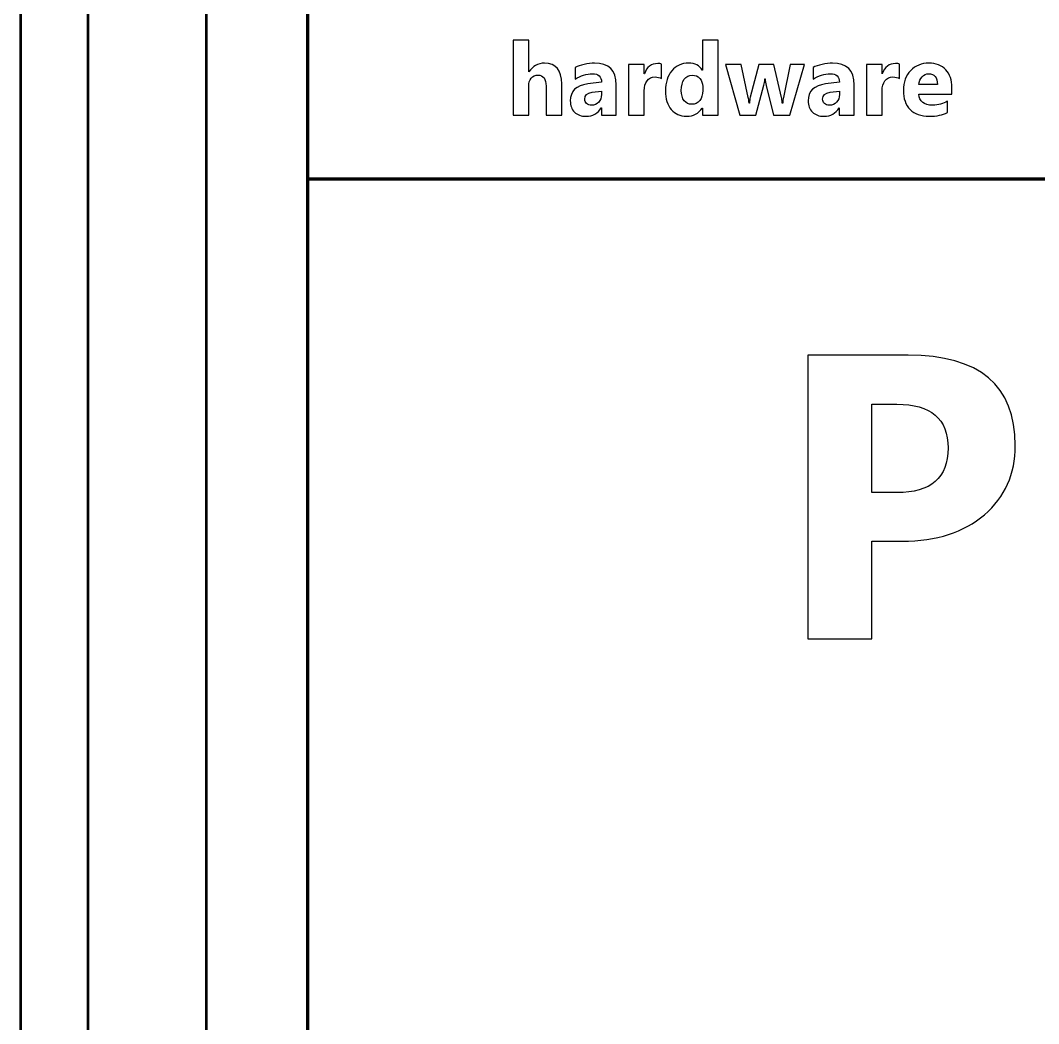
# Model space of a CAD drawing. Header units: centimetres. Extents: x -201 to 63, y -83 to 73.
# Drawn here: x -81.7 to -78.684, y -42.103 to -39.13 of the extents above; entities that cross this region are included whole.
import ezdxf

# ---------------------------------------------------------------- set-up
doc = ezdxf.new("R2010")
doc.units = ezdxf.units.CM
doc.header["$MEASUREMENT"] = 0
doc.layers.add('Layer 1', color=7, linetype='Continuous')

msp = doc.modelspace()

# ---------------------------------------------------------------- linework, layer by layer
at = {"layer": 'Layer 1', "color": 4, "lineweight": 53}
for points in [[(-81.7, -52.3), (-81.7, -52.3), (-81.7, -37.7), (-81.7, -37.7), (-81.7, -37.7), (-81.7, -36.95441), (-81.09559, -36.35), (-80.35, -36.35), (-80.35, -36.35), (-80.35, -36.35), (-69.65, -36.35), (-69.65, -36.35), (-69.65, -36.35), (-68.90441, -36.35), (-68.3, -36.95441), (-68.3, -37.7), (-68.3, -37.7), (-68.3, -37.7), (-68.3, -52.3), (-68.3, -52.3), (-68.3, -52.3), (-68.3, -53.04559), (-68.90441, -53.65), (-69.65, -53.65), (-69.65, -53.65), (-69.65, -53.65), (-80.35, -53.65), (-80.35, -53.65), (-80.35, -53.65), (-81.09559, -53.65), (-81.7, -53.04559), (-81.7, -52.3)], [(-81.5, -52.3), (-81.5, -52.3), (-81.5, -37.7), (-81.5, -37.7), (-81.5, -37.7), (-81.5, -37.06487), (-80.98513, -36.55), (-80.35, -36.55), (-80.35, -36.55), (-80.35, -36.55), (-69.65, -36.55), (-69.65, -36.55), (-69.65, -36.55), (-69.01487, -36.55), (-68.5, -37.06487), (-68.5, -37.7), (-68.5, -37.7), (-68.5, -37.7), (-68.5, -52.3), (-68.5, -52.3), (-68.5, -52.3), (-68.5, -52.93513), (-69.01487, -53.45), (-69.65, -53.45), (-69.65, -53.45), (-69.65, -53.45), (-80.35, -53.45), (-80.35, -53.45), (-80.35, -53.45), (-80.98513, -53.45), (-81.5, -52.93513), (-81.5, -52.3)]]:
    msp.add_open_spline(points, degree=3, knots=[0, 0, 0, 0, 0.1111111, 0.1111111, 0.1111111, 0.1111111, 0.2222222, 0.2222222, 0.2222222, 0.2222222, 0.3333333, 0.3333333, 0.3333333, 0.3333333, 0.4444444, 0.4444444, 0.4444444, 0.4444444, 0.5555556, 0.5555556, 0.5555556, 0.5555556, 0.6666667, 0.6666667, 0.6666667, 0.6666667, 0.7777778, 0.7777778, 0.7777778, 0.7777778, 1, 1, 1, 1], dxfattribs=at)
at = {"layer": 'Layer 1', "color": 253, "lineweight": 53}
msp.add_open_spline([(-81.15, -52.3), (-81.15, -52.3), (-81.15, -37.7), (-81.15, -37.7), (-81.15, -37.7), (-81.15, -37.25817), (-80.79183, -36.9), (-80.35, -36.9), (-80.35, -36.9), (-80.35, -36.9), (-69.65, -36.9), (-69.65, -36.9), (-69.65, -36.9), (-69.20817, -36.9), (-68.85, -37.25817), (-68.85, -37.7), (-68.85, -37.7), (-68.85, -37.7), (-68.85, -52.3), (-68.85, -52.3), (-68.85, -52.3), (-68.85, -52.74183), (-69.20817, -53.1), (-69.65, -53.1), (-69.65, -53.1), (-69.65, -53.1), (-80.35, -53.1), (-80.35, -53.1), (-80.35, -53.1), (-80.79183, -53.1), (-81.15, -52.74183), (-81.15, -52.3)], degree=3, knots=[0, 0, 0, 0, 0.1111111, 0.1111111, 0.1111111, 0.1111111, 0.2222222, 0.2222222, 0.2222222, 0.2222222, 0.3333333, 0.3333333, 0.3333333, 0.3333333, 0.4444444, 0.4444444, 0.4444444, 0.4444444, 0.5555556, 0.5555556, 0.5555556, 0.5555556, 0.6666667, 0.6666667, 0.6666667, 0.6666667, 0.7777778, 0.7777778, 0.7777778, 0.7777778, 1, 1, 1, 1], dxfattribs=at)
at = {"layer": 'Layer 1', "lineweight": 100}
msp.add_open_spline([(-80.85, -52.3), (-80.85, -52.3), (-80.85, -37.7), (-80.85, -37.7), (-80.85, -37.7), (-80.85, -37.42386), (-80.62614, -37.2), (-80.35, -37.2), (-80.35, -37.2), (-80.35, -37.2), (-69.65, -37.2), (-69.65, -37.2), (-69.65, -37.2), (-69.37386, -37.2), (-69.15, -37.42386), (-69.15, -37.7), (-69.15, -37.7), (-69.15, -37.7), (-69.15, -52.3), (-69.15, -52.3), (-69.15, -52.3), (-69.15, -52.57614), (-69.37386, -52.8), (-69.65, -52.8), (-69.65, -52.8), (-69.65, -52.8), (-80.35, -52.8), (-80.35, -52.8), (-80.35, -52.8), (-80.62614, -52.8), (-80.85, -52.57614), (-80.85, -52.3)], degree=3, knots=[0, 0, 0, 0, 0.1111111, 0.1111111, 0.1111111, 0.1111111, 0.2222222, 0.2222222, 0.2222222, 0.2222222, 0.3333333, 0.3333333, 0.3333333, 0.3333333, 0.4444444, 0.4444444, 0.4444444, 0.4444444, 0.5555556, 0.5555556, 0.5555556, 0.5555556, 0.6666667, 0.6666667, 0.6666667, 0.6666667, 0.7777778, 0.7777778, 0.7777778, 0.7777778, 1, 1, 1, 1], dxfattribs=at)
at = {"layer": 'Layer 1'}
for points, knots in [([(-80.09678, -39.41099), (-80.09678, -39.41099), (-80.14293, -39.41099), (-80.14293, -39.41099), (-80.14293, -39.41099), (-80.14293, -39.41099), (-80.14293, -39.32574), (-80.14293, -39.32574), (-80.14293, -39.32574), (-80.14293, -39.30374), (-80.15093, -39.29279), (-80.16698, -39.29279), (-80.16698, -39.29279), (-80.17518, -39.29279), (-80.18183, -39.29584), (-80.18688, -39.30199), (-80.18688, -39.30199), (-80.19198, -39.30814), (-80.19453, -39.31599), (-80.19453, -39.32544), (-80.19453, -39.32544), (-80.19453, -39.32544), (-80.19453, -39.41099), (-80.19453, -39.41099), (-80.19453, -39.41099), (-80.19453, -39.41099), (-80.24078, -39.41099), (-80.24078, -39.41099), (-80.24078, -39.41099), (-80.24078, -39.41099), (-80.24078, -39.18894), (-80.24078, -39.18894), (-80.24078, -39.18894), (-80.24078, -39.18894), (-80.19453, -39.18894), (-80.19453, -39.18894), (-80.19453, -39.18894), (-80.19453, -39.18894), (-80.19453, -39.28324), (-80.19453, -39.28324), (-80.19453, -39.28324), (-80.19453, -39.28324), (-80.19393, -39.28324), (-80.19393, -39.28324), (-80.19393, -39.28324), (-80.18258, -39.26599), (-80.16723, -39.25734), (-80.14778, -39.25734), (-80.14778, -39.25734), (-80.11378, -39.25734), (-80.09678, -39.27784), (-80.09678, -39.31884), (-80.09678, -39.31884), (-80.09678, -39.31884), (-80.09678, -39.41099), (-80.09678, -39.41099)], [0, 0, 0, 0, 0.0666667, 0.0666667, 0.0666667, 0.0666667, 0.1333333, 0.1333333, 0.1333333, 0.1333333, 0.2, 0.2, 0.2, 0.2, 0.2666667, 0.2666667, 0.2666667, 0.2666667, 0.3333333, 0.3333333, 0.3333333, 0.3333333, 0.4, 0.4, 0.4, 0.4, 0.4666667, 0.4666667, 0.4666667, 0.4666667, 0.5333333, 0.5333333, 0.5333333, 0.5333333, 0.6, 0.6, 0.6, 0.6, 0.6666667, 0.6666667, 0.6666667, 0.6666667, 0.7333333, 0.7333333, 0.7333333, 0.7333333, 0.8, 0.8, 0.8, 0.8, 0.8666667, 0.8666667, 0.8666667, 0.8666667, 1, 1, 1, 1]), ([(-79.63378, -39.41099), (-79.63378, -39.41099), (-79.68008, -39.41099), (-79.68008, -39.41099), (-79.68008, -39.41099), (-79.68008, -39.41099), (-79.68008, -39.39034), (-79.68008, -39.39034), (-79.68008, -39.39034), (-79.68008, -39.39034), (-79.68063, -39.39034), (-79.68063, -39.39034), (-79.68063, -39.39034), (-79.69118, -39.40654), (-79.70668, -39.41464), (-79.72708, -39.41464), (-79.72708, -39.41464), (-79.74583, -39.41464), (-79.76093, -39.40804), (-79.77233, -39.39479), (-79.77233, -39.39479), (-79.78378, -39.38159), (-79.78948, -39.36309), (-79.78948, -39.33934), (-79.78948, -39.33934), (-79.78948, -39.31454), (-79.78318, -39.29469), (-79.77058, -39.27974), (-79.77058, -39.27974), (-79.75798, -39.26479), (-79.74148, -39.25734), (-79.72108, -39.25734), (-79.72108, -39.25734), (-79.70173, -39.25734), (-79.68828, -39.26424), (-79.68063, -39.27814), (-79.68063, -39.27814), (-79.68063, -39.27814), (-79.68008, -39.27814), (-79.68008, -39.27814), (-79.68008, -39.27814), (-79.68008, -39.27814), (-79.68008, -39.18894), (-79.68008, -39.18894), (-79.68008, -39.18894), (-79.68008, -39.18894), (-79.63378, -39.18894), (-79.63378, -39.18894), (-79.63378, -39.18894), (-79.63378, -39.18894), (-79.63378, -39.41099), (-79.63378, -39.41099)], [0, 0, 0, 0, 0.0714286, 0.0714286, 0.0714286, 0.0714286, 0.1428571, 0.1428571, 0.1428571, 0.1428571, 0.2142857, 0.2142857, 0.2142857, 0.2142857, 0.2857143, 0.2857143, 0.2857143, 0.2857143, 0.3571429, 0.3571429, 0.3571429, 0.3571429, 0.4285714, 0.4285714, 0.4285714, 0.4285714, 0.5, 0.5, 0.5, 0.5, 0.5714286, 0.5714286, 0.5714286, 0.5714286, 0.6428571, 0.6428571, 0.6428571, 0.6428571, 0.7142857, 0.7142857, 0.7142857, 0.7142857, 0.7857143, 0.7857143, 0.7857143, 0.7857143, 0.8571429, 0.8571429, 0.8571429, 0.8571429, 1, 1, 1, 1]), ([(-79.93538, -39.41099), (-79.93538, -39.41099), (-79.97918, -39.41099), (-79.97918, -39.41099), (-79.97918, -39.41099), (-79.97918, -39.41099), (-79.97918, -39.38944), (-79.97918, -39.38944), (-79.97918, -39.38944), (-79.97918, -39.38944), (-79.97978, -39.38944), (-79.97978, -39.38944), (-79.97978, -39.38944), (-79.98983, -39.40624), (-80.00473, -39.41464), (-80.02448, -39.41464), (-80.02448, -39.41464), (-80.03903, -39.41464), (-80.05048, -39.41054), (-80.05883, -39.40229), (-80.05883, -39.40229), (-80.06718, -39.39404), (-80.07133, -39.38299), (-80.07133, -39.36924), (-80.07133, -39.36924), (-80.07133, -39.34014), (-80.05408, -39.32334), (-80.01963, -39.31884), (-80.01963, -39.31884), (-80.01963, -39.31884), (-79.97888, -39.31344), (-79.97888, -39.31344), (-79.97888, -39.31344), (-79.97888, -39.29704), (-79.98778, -39.28884), (-80.00558, -39.28884), (-80.00558, -39.28884), (-80.02343, -39.28884), (-80.04043, -39.29414), (-80.05653, -39.30479), (-80.05653, -39.30479), (-80.05653, -39.30479), (-80.05653, -39.26994), (-80.05653, -39.26994), (-80.05653, -39.26994), (-80.05008, -39.26659), (-80.04128, -39.26369), (-80.03008, -39.26114), (-80.03008, -39.26114), (-80.01893, -39.25859), (-80.00873, -39.25734), (-79.99953, -39.25734), (-79.99953, -39.25734), (-79.95678, -39.25734), (-79.93538, -39.27869), (-79.93538, -39.32134), (-79.93538, -39.32134), (-79.93538, -39.32134), (-79.93538, -39.41099), (-79.93538, -39.41099)], [0, 0, 0, 0, 0.0625, 0.0625, 0.0625, 0.0625, 0.125, 0.125, 0.125, 0.125, 0.1875, 0.1875, 0.1875, 0.1875, 0.25, 0.25, 0.25, 0.25, 0.3125, 0.3125, 0.3125, 0.3125, 0.375, 0.375, 0.375, 0.375, 0.4375, 0.4375, 0.4375, 0.4375, 0.5, 0.5, 0.5, 0.5, 0.5625, 0.5625, 0.5625, 0.5625, 0.625, 0.625, 0.625, 0.625, 0.6875, 0.6875, 0.6875, 0.6875, 0.75, 0.75, 0.75, 0.75, 0.8125, 0.8125, 0.8125, 0.8125, 0.875, 0.875, 0.875, 0.875, 1, 1, 1, 1]), ([(-79.80088, -39.30274), (-79.80648, -39.29969), (-79.81298, -39.29819), (-79.82038, -39.29819), (-79.82038, -39.29819), (-79.83043, -39.29819), (-79.83828, -39.30189), (-79.84398, -39.30924), (-79.84398, -39.30924), (-79.84963, -39.31664), (-79.85248, -39.32664), (-79.85248, -39.33934), (-79.85248, -39.33934), (-79.85248, -39.33934), (-79.85248, -39.41099), (-79.85248, -39.41099), (-79.85248, -39.41099), (-79.85248, -39.41099), (-79.89873, -39.41099), (-79.89873, -39.41099), (-79.89873, -39.41099), (-79.89873, -39.41099), (-79.89873, -39.26099), (-79.89873, -39.26099), (-79.89873, -39.26099), (-79.89873, -39.26099), (-79.85248, -39.26099), (-79.85248, -39.26099), (-79.85248, -39.26099), (-79.85248, -39.26099), (-79.85248, -39.28884), (-79.85248, -39.28884), (-79.85248, -39.28884), (-79.85248, -39.28884), (-79.85188, -39.28884), (-79.85188, -39.28884), (-79.85188, -39.28884), (-79.84453, -39.26849), (-79.83138, -39.25834), (-79.81233, -39.25834), (-79.81233, -39.25834), (-79.80743, -39.25834), (-79.80363, -39.25894), (-79.80088, -39.26009), (-79.80088, -39.26009), (-79.80088, -39.26009), (-79.80088, -39.30274), (-79.80088, -39.30274)], [0, 0, 0, 0, 0.0769231, 0.0769231, 0.0769231, 0.0769231, 0.1538462, 0.1538462, 0.1538462, 0.1538462, 0.2307692, 0.2307692, 0.2307692, 0.2307692, 0.3076923, 0.3076923, 0.3076923, 0.3076923, 0.3846154, 0.3846154, 0.3846154, 0.3846154, 0.4615385, 0.4615385, 0.4615385, 0.4615385, 0.5384615, 0.5384615, 0.5384615, 0.5384615, 0.6153846, 0.6153846, 0.6153846, 0.6153846, 0.6923077, 0.6923077, 0.6923077, 0.6923077, 0.7692308, 0.7692308, 0.7692308, 0.7692308, 0.8461538, 0.8461538, 0.8461538, 0.8461538, 1, 1, 1, 1]), ([(-79.37758, -39.26099), (-79.37758, -39.26099), (-79.42078, -39.41099), (-79.42078, -39.41099), (-79.42078, -39.41099), (-79.42078, -39.41099), (-79.46943, -39.41099), (-79.46943, -39.41099), (-79.46943, -39.41099), (-79.46943, -39.41099), (-79.49153, -39.32309), (-79.49153, -39.32309), (-79.49153, -39.32309), (-79.49298, -39.31724), (-79.49383, -39.31084), (-79.49403, -39.30389), (-79.49403, -39.30389), (-79.49403, -39.30389), (-79.49488, -39.30389), (-79.49488, -39.30389), (-79.49488, -39.30389), (-79.49558, -39.31154), (-79.49653, -39.31774), (-79.49783, -39.32249), (-79.49783, -39.32249), (-79.49783, -39.32249), (-79.52158, -39.41099), (-79.52158, -39.41099), (-79.52158, -39.41099), (-79.52158, -39.41099), (-79.56958, -39.41099), (-79.56958, -39.41099), (-79.56958, -39.41099), (-79.56958, -39.41099), (-79.61193, -39.26099), (-79.61193, -39.26099), (-79.61193, -39.26099), (-79.61193, -39.26099), (-79.56478, -39.26099), (-79.56478, -39.26099), (-79.56478, -39.26099), (-79.56478, -39.26099), (-79.54413, -39.35884), (-79.54413, -39.35884), (-79.54413, -39.35884), (-79.54313, -39.36344), (-79.54238, -39.36899), (-79.54193, -39.37554), (-79.54193, -39.37554), (-79.54193, -39.37554), (-79.54103, -39.37554), (-79.54103, -39.37554), (-79.54103, -39.37554), (-79.54053, -39.36869), (-79.53968, -39.36294), (-79.53838, -39.35824), (-79.53838, -39.35824), (-79.53838, -39.35824), (-79.51263, -39.26099), (-79.51263, -39.26099), (-79.51263, -39.26099), (-79.51263, -39.26099), (-79.46853, -39.26099), (-79.46853, -39.26099), (-79.46853, -39.26099), (-79.46853, -39.26099), (-79.44538, -39.35884), (-79.44538, -39.35884), (-79.44538, -39.35884), (-79.44478, -39.36129), (-79.44413, -39.36694), (-79.44333, -39.37584), (-79.44333, -39.37584), (-79.44333, -39.37584), (-79.44228, -39.37584), (-79.44228, -39.37584), (-79.44228, -39.37584), (-79.44183, -39.37019), (-79.44103, -39.36449), (-79.43998, -39.35884), (-79.43998, -39.35884), (-79.43998, -39.35884), (-79.42048, -39.26099), (-79.42048, -39.26099), (-79.42048, -39.26099), (-79.42048, -39.26099), (-79.37758, -39.26099), (-79.37758, -39.26099)], [0, 0, 0, 0, 0.0434783, 0.0434783, 0.0434783, 0.0434783, 0.0869565, 0.0869565, 0.0869565, 0.0869565, 0.1304348, 0.1304348, 0.1304348, 0.1304348, 0.173913, 0.173913, 0.173913, 0.173913, 0.2173913, 0.2173913, 0.2173913, 0.2173913, 0.2608696, 0.2608696, 0.2608696, 0.2608696, 0.3043478, 0.3043478, 0.3043478, 0.3043478, 0.3478261, 0.3478261, 0.3478261, 0.3478261, 0.3913043, 0.3913043, 0.3913043, 0.3913043, 0.4347826, 0.4347826, 0.4347826, 0.4347826, 0.4782609, 0.4782609, 0.4782609, 0.4782609, 0.5217391, 0.5217391, 0.5217391, 0.5217391, 0.5652174, 0.5652174, 0.5652174, 0.5652174, 0.6086957, 0.6086957, 0.6086957, 0.6086957, 0.6521739, 0.6521739, 0.6521739, 0.6521739, 0.6956522, 0.6956522, 0.6956522, 0.6956522, 0.7391304, 0.7391304, 0.7391304, 0.7391304, 0.7826087, 0.7826087, 0.7826087, 0.7826087, 0.826087, 0.826087, 0.826087, 0.826087, 0.8695652, 0.8695652, 0.8695652, 0.8695652, 0.9130435, 0.9130435, 0.9130435, 0.9130435, 1, 1, 1, 1]), ([(-79.23078, -39.41099), (-79.23078, -39.41099), (-79.27458, -39.41099), (-79.27458, -39.41099), (-79.27458, -39.41099), (-79.27458, -39.41099), (-79.27458, -39.38944), (-79.27458, -39.38944), (-79.27458, -39.38944), (-79.27458, -39.38944), (-79.27518, -39.38944), (-79.27518, -39.38944), (-79.27518, -39.38944), (-79.28523, -39.40624), (-79.30013, -39.41464), (-79.31988, -39.41464), (-79.31988, -39.41464), (-79.33443, -39.41464), (-79.34588, -39.41054), (-79.35423, -39.40229), (-79.35423, -39.40229), (-79.36258, -39.39404), (-79.36673, -39.38299), (-79.36673, -39.36924), (-79.36673, -39.36924), (-79.36673, -39.34014), (-79.34948, -39.32334), (-79.31503, -39.31884), (-79.31503, -39.31884), (-79.31503, -39.31884), (-79.27428, -39.31344), (-79.27428, -39.31344), (-79.27428, -39.31344), (-79.27428, -39.29704), (-79.28318, -39.28884), (-79.30098, -39.28884), (-79.30098, -39.28884), (-79.31883, -39.28884), (-79.33583, -39.29414), (-79.35193, -39.30479), (-79.35193, -39.30479), (-79.35193, -39.30479), (-79.35193, -39.26994), (-79.35193, -39.26994), (-79.35193, -39.26994), (-79.34548, -39.26659), (-79.33668, -39.26369), (-79.32548, -39.26114), (-79.32548, -39.26114), (-79.31433, -39.25859), (-79.30413, -39.25734), (-79.29493, -39.25734), (-79.29493, -39.25734), (-79.25218, -39.25734), (-79.23078, -39.27869), (-79.23078, -39.32134), (-79.23078, -39.32134), (-79.23078, -39.32134), (-79.23078, -39.41099), (-79.23078, -39.41099)], [0, 0, 0, 0, 0.0625, 0.0625, 0.0625, 0.0625, 0.125, 0.125, 0.125, 0.125, 0.1875, 0.1875, 0.1875, 0.1875, 0.25, 0.25, 0.25, 0.25, 0.3125, 0.3125, 0.3125, 0.3125, 0.375, 0.375, 0.375, 0.375, 0.4375, 0.4375, 0.4375, 0.4375, 0.5, 0.5, 0.5, 0.5, 0.5625, 0.5625, 0.5625, 0.5625, 0.625, 0.625, 0.625, 0.625, 0.6875, 0.6875, 0.6875, 0.6875, 0.75, 0.75, 0.75, 0.75, 0.8125, 0.8125, 0.8125, 0.8125, 0.875, 0.875, 0.875, 0.875, 1, 1, 1, 1]), ([(-79.09628, -39.30274), (-79.10188, -39.29969), (-79.10838, -39.29819), (-79.11578, -39.29819), (-79.11578, -39.29819), (-79.12583, -39.29819), (-79.13368, -39.30189), (-79.13938, -39.30924), (-79.13938, -39.30924), (-79.14503, -39.31664), (-79.14788, -39.32664), (-79.14788, -39.33934), (-79.14788, -39.33934), (-79.14788, -39.33934), (-79.14788, -39.41099), (-79.14788, -39.41099), (-79.14788, -39.41099), (-79.14788, -39.41099), (-79.19413, -39.41099), (-79.19413, -39.41099), (-79.19413, -39.41099), (-79.19413, -39.41099), (-79.19413, -39.26099), (-79.19413, -39.26099), (-79.19413, -39.26099), (-79.19413, -39.26099), (-79.14788, -39.26099), (-79.14788, -39.26099), (-79.14788, -39.26099), (-79.14788, -39.26099), (-79.14788, -39.28884), (-79.14788, -39.28884), (-79.14788, -39.28884), (-79.14788, -39.28884), (-79.14728, -39.28884), (-79.14728, -39.28884), (-79.14728, -39.28884), (-79.13993, -39.26849), (-79.12678, -39.25834), (-79.10773, -39.25834), (-79.10773, -39.25834), (-79.10283, -39.25834), (-79.09903, -39.25894), (-79.09628, -39.26009), (-79.09628, -39.26009), (-79.09628, -39.26009), (-79.09628, -39.30274), (-79.09628, -39.30274)], [0, 0, 0, 0, 0.0769231, 0.0769231, 0.0769231, 0.0769231, 0.1538462, 0.1538462, 0.1538462, 0.1538462, 0.2307692, 0.2307692, 0.2307692, 0.2307692, 0.3076923, 0.3076923, 0.3076923, 0.3076923, 0.3846154, 0.3846154, 0.3846154, 0.3846154, 0.4615385, 0.4615385, 0.4615385, 0.4615385, 0.5384615, 0.5384615, 0.5384615, 0.5384615, 0.6153846, 0.6153846, 0.6153846, 0.6153846, 0.6923077, 0.6923077, 0.6923077, 0.6923077, 0.7692308, 0.7692308, 0.7692308, 0.7692308, 0.8461538, 0.8461538, 0.8461538, 0.8461538, 1, 1, 1, 1]), ([(-78.94118, -39.34919), (-78.94118, -39.34919), (-79.03903, -39.34919), (-79.03903, -39.34919), (-79.03903, -39.34919), (-79.03748, -39.37094), (-79.02373, -39.38184), (-78.99788, -39.38184), (-78.99788, -39.38184), (-78.98138, -39.38184), (-78.96688, -39.37794), (-78.95438, -39.37014), (-78.95438, -39.37014), (-78.95438, -39.37014), (-78.95438, -39.40354), (-78.95438, -39.40354), (-78.95438, -39.40354), (-78.96823, -39.41094), (-78.98623, -39.41464), (-79.00843, -39.41464), (-79.00843, -39.41464), (-79.03263, -39.41464), (-79.05143, -39.40794), (-79.06483, -39.39449), (-79.06483, -39.39449), (-79.07818, -39.38109), (-79.08488, -39.36234), (-79.08488, -39.33834), (-79.08488, -39.33834), (-79.08488, -39.31344), (-79.07768, -39.29369), (-79.06318, -39.27914), (-79.06318, -39.27914), (-79.04873, -39.26459), (-79.03098, -39.25734), (-79.00988, -39.25734), (-79.00988, -39.25734), (-78.98803, -39.25734), (-78.97108, -39.26384), (-78.95913, -39.27679), (-78.95913, -39.27679), (-78.94718, -39.28979), (-78.94118, -39.30744), (-78.94118, -39.32969), (-78.94118, -39.32969), (-78.94118, -39.32969), (-78.94118, -39.34919), (-78.94118, -39.34919)], [0, 0, 0, 0, 0.0769231, 0.0769231, 0.0769231, 0.0769231, 0.1538462, 0.1538462, 0.1538462, 0.1538462, 0.2307692, 0.2307692, 0.2307692, 0.2307692, 0.3076923, 0.3076923, 0.3076923, 0.3076923, 0.3846154, 0.3846154, 0.3846154, 0.3846154, 0.4615385, 0.4615385, 0.4615385, 0.4615385, 0.5384615, 0.5384615, 0.5384615, 0.5384615, 0.6153846, 0.6153846, 0.6153846, 0.6153846, 0.6923077, 0.6923077, 0.6923077, 0.6923077, 0.7692308, 0.7692308, 0.7692308, 0.7692308, 0.8461538, 0.8461538, 0.8461538, 0.8461538, 1, 1, 1, 1]), ([(-79.67918, -39.33804), (-79.67918, -39.33804), (-79.67918, -39.32674), (-79.67918, -39.32674), (-79.67918, -39.32674), (-79.67918, -39.31699), (-79.68203, -39.30889), (-79.68768, -39.30244), (-79.68768, -39.30244), (-79.69333, -39.29599), (-79.70073, -39.29279), (-79.70978, -39.29279), (-79.70978, -39.29279), (-79.72003, -39.29279), (-79.72808, -39.29679), (-79.73383, -39.30484), (-79.73383, -39.30484), (-79.73958, -39.31294), (-79.74248, -39.32399), (-79.74248, -39.33804), (-79.74248, -39.33804), (-79.74248, -39.35124), (-79.73968, -39.36139), (-79.73413, -39.36849), (-79.73413, -39.36849), (-79.72853, -39.37564), (-79.72083, -39.37919), (-79.71098, -39.37919), (-79.71098, -39.37919), (-79.70158, -39.37919), (-79.69393, -39.37544), (-79.68803, -39.36794), (-79.68803, -39.36794), (-79.68213, -39.36039), (-79.67918, -39.35044), (-79.67918, -39.33804)], [0, 0, 0, 0, 0.1, 0.1, 0.1, 0.1, 0.2, 0.2, 0.2, 0.2, 0.3, 0.3, 0.3, 0.3, 0.4, 0.4, 0.4, 0.4, 0.5, 0.5, 0.5, 0.5, 0.6, 0.6, 0.6, 0.6, 0.7, 0.7, 0.7, 0.7, 0.8, 0.8, 0.8, 0.8, 1, 1, 1, 1]), ([(-78.98408, -39.32074), (-78.98408, -39.29929), (-78.99278, -39.28854), (-79.01018, -39.28854), (-79.01018, -39.28854), (-79.01758, -39.28854), (-79.02403, -39.29159), (-79.02943, -39.29774), (-79.02943, -39.29774), (-79.03488, -39.30389), (-79.03813, -39.31159), (-79.03933, -39.32074), (-79.03933, -39.32074), (-79.03933, -39.32074), (-78.98408, -39.32074), (-78.98408, -39.32074)], [0, 0, 0, 0, 0.2, 0.2, 0.2, 0.2, 0.4, 0.4, 0.4, 0.4, 0.6, 0.6, 0.6, 0.6, 1, 1, 1, 1]), ([(-79.97888, -39.35004), (-79.97888, -39.35004), (-79.97888, -39.33994), (-79.97888, -39.33994), (-79.97888, -39.33994), (-79.97888, -39.33994), (-80.00613, -39.34344), (-80.00613, -39.34344), (-80.00613, -39.34344), (-80.02118, -39.34539), (-80.02868, -39.35219), (-80.02868, -39.36384), (-80.02868, -39.36384), (-80.02868, -39.36909), (-80.02688, -39.37344), (-80.02323, -39.37679), (-80.02323, -39.37679), (-80.01953, -39.38014), (-80.01458, -39.38184), (-80.00833, -39.38184), (-80.00833, -39.38184), (-79.99963, -39.38184), (-79.99258, -39.37884), (-79.98708, -39.37284), (-79.98708, -39.37284), (-79.98163, -39.36684), (-79.97888, -39.35924), (-79.97888, -39.35004)], [0, 0, 0, 0, 0.125, 0.125, 0.125, 0.125, 0.25, 0.25, 0.25, 0.25, 0.375, 0.375, 0.375, 0.375, 0.5, 0.5, 0.5, 0.5, 0.625, 0.625, 0.625, 0.625, 0.75, 0.75, 0.75, 0.75, 1, 1, 1, 1]), ([(-79.27428, -39.35004), (-79.27428, -39.35004), (-79.27428, -39.33994), (-79.27428, -39.33994), (-79.27428, -39.33994), (-79.27428, -39.33994), (-79.30153, -39.34344), (-79.30153, -39.34344), (-79.30153, -39.34344), (-79.31658, -39.34539), (-79.32408, -39.35219), (-79.32408, -39.36384), (-79.32408, -39.36384), (-79.32408, -39.36909), (-79.32228, -39.37344), (-79.31863, -39.37679), (-79.31863, -39.37679), (-79.31493, -39.38014), (-79.30998, -39.38184), (-79.30373, -39.38184), (-79.30373, -39.38184), (-79.29503, -39.38184), (-79.28798, -39.37884), (-79.28248, -39.37284), (-79.28248, -39.37284), (-79.27703, -39.36684), (-79.27428, -39.35924), (-79.27428, -39.35004)], [0, 0, 0, 0, 0.125, 0.125, 0.125, 0.125, 0.25, 0.25, 0.25, 0.25, 0.375, 0.375, 0.375, 0.375, 0.5, 0.5, 0.5, 0.5, 0.625, 0.625, 0.625, 0.625, 0.75, 0.75, 0.75, 0.75, 1, 1, 1, 1]), ([(-79.17816, -40.67354), (-79.17816, -40.67354), (-79.17816, -40.96294), (-79.17816, -40.96294), (-79.17816, -40.96294), (-79.17816, -40.96294), (-79.36756, -40.96294), (-79.36756, -40.96294), (-79.36756, -40.96294), (-79.36756, -40.96294), (-79.36756, -40.12274), (-79.36756, -40.12274), (-79.36756, -40.12274), (-79.36756, -40.12274), (-79.07096, -40.12274), (-79.07096, -40.12274), (-79.07096, -40.12274), (-78.85916, -40.12274), (-78.75336, -40.21194), (-78.75336, -40.39054), (-78.75336, -40.39054), (-78.75336, -40.47494), (-78.78376, -40.54314), (-78.84456, -40.59534), (-78.84456, -40.59534), (-78.90536, -40.64734), (-78.98636, -40.67354), (-79.08796, -40.67354), (-79.08796, -40.67354), (-79.08796, -40.67354), (-79.17816, -40.67354), (-79.17816, -40.67354)], [0, 0, 0, 0, 0.1111111, 0.1111111, 0.1111111, 0.1111111, 0.2222222, 0.2222222, 0.2222222, 0.2222222, 0.3333333, 0.3333333, 0.3333333, 0.3333333, 0.4444444, 0.4444444, 0.4444444, 0.4444444, 0.5555556, 0.5555556, 0.5555556, 0.5555556, 0.6666667, 0.6666667, 0.6666667, 0.6666667, 0.7777778, 0.7777778, 0.7777778, 0.7777778, 1, 1, 1, 1]), ([(-79.17816, -40.26794), (-79.17816, -40.26794), (-79.17816, -40.52994), (-79.17816, -40.52994), (-79.17816, -40.52994), (-79.17816, -40.52994), (-79.10376, -40.52994), (-79.10376, -40.52994), (-79.10376, -40.52994), (-79.00296, -40.52994), (-78.95256, -40.48574), (-78.95256, -40.39754), (-78.95256, -40.39754), (-78.95256, -40.31114), (-79.00296, -40.26794), (-79.10376, -40.26794), (-79.10376, -40.26794), (-79.10376, -40.26794), (-79.17816, -40.26794), (-79.17816, -40.26794)], [0, 0, 0, 0, 0.1666667, 0.1666667, 0.1666667, 0.1666667, 0.3333333, 0.3333333, 0.3333333, 0.3333333, 0.5, 0.5, 0.5, 0.5, 0.6666667, 0.6666667, 0.6666667, 0.6666667, 1, 1, 1, 1])]:
    msp.add_open_spline(points, degree=3, knots=knots, dxfattribs=at)
at = {"layer": 'Layer 1', "lineweight": 100}
msp.add_open_spline([(-80.85, -39.6), (-80.85, -39.6), (-69.15, -39.6), (-69.15, -39.6)], degree=3, dxfattribs=at)

doc.saveas('drawing.dxf')
